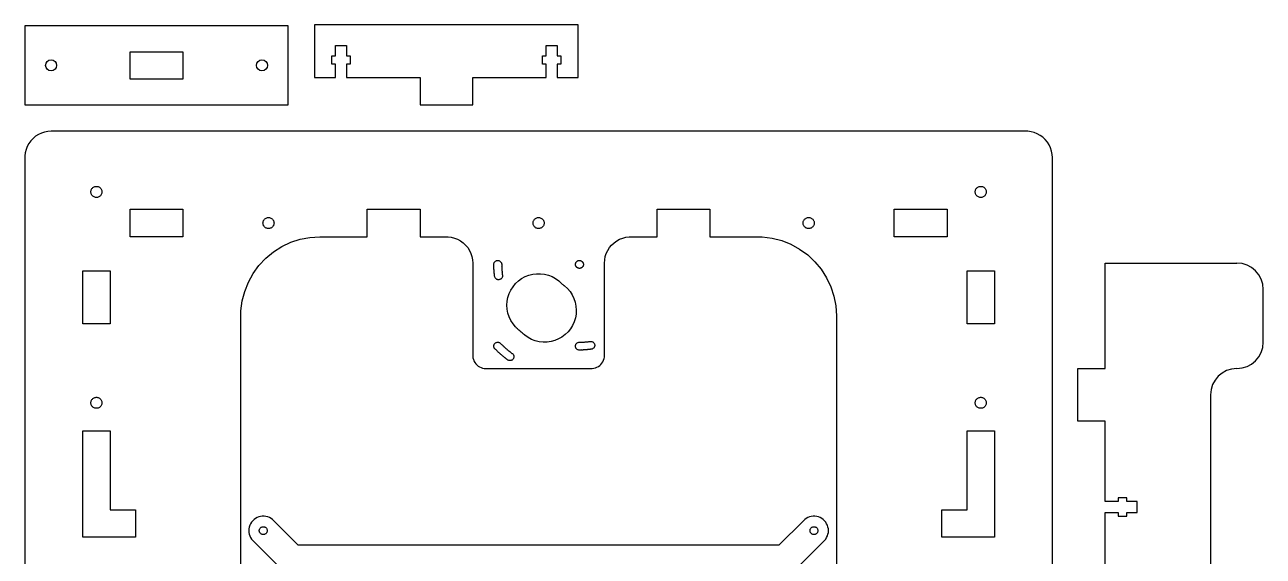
# Model space of a CAD drawing. Header units: millimetres. Extents: x -480 to 480, y 5 to 490.
# Drawn here: x 10 to 480, y 288.8 to 490.4 of the extents above; entities that cross this region are included whole.
import ezdxf

# ---------------------------------------------------------------- set-up
doc = ezdxf.new("R2010")
doc.units = ezdxf.units.MM
doc.layers.add('foot2', color=7, linetype='Continuous')
doc.layers.add('LANDS_plates_layer_1', color=1, linetype='Continuous')
doc.layers.add('testBits', color=7, linetype='Continuous', plot=False)

msp = doc.modelspace()

# ---------------------------------------------------------------- linework, layer by layer
at = {"layer": 'foot2'}
for p, q in [((420, 360), (420, 400)), ((420, 400), (420, 400)), ((420, 400), (470, 400)), ((480, 370), (480, 390)), ((409.6, 340), (409.6, 360)), ((409.6, 360), (409.6, 360)), ((409.6, 360), (420, 360)), ((420, 360), (420, 360)), ((460, 350), (460, 60)), ((420, 340), (409.6, 340)), ((409.6, 340), (409.6, 340)), ((420, 309.6), (420, 340)), ((420, 340), (420, 340)), ((428.2, 311), (425, 311)), ((425, 311), (425, 311)), ((425, 311), (425, 309.6)), ((428.2, 309.6), (428.2, 311)), ((428.2, 311), (428.2, 311)), ((425, 309.6), (420, 309.6)), ((420, 309.6), (420, 309.6)), ((425, 309.6), (425, 309.6)), ((432.2, 309.6), (428.2, 309.6)), ((428.2, 309.6), (428.2, 309.6)), ((432.2, 305.4), (432.2, 309.6)), ((432.2, 309.6), (432.2, 309.6)), ((420, 270), (420, 305.4)), ((420, 305.4), (420, 305.4)), ((420, 305.4), (425, 305.4)), ((425, 305.4), (425, 305.4)), ((425, 305.4), (425, 304)), ((425, 304), (425, 304)), ((425, 304), (428.2, 304)), ((428.2, 304), (428.2, 305.4)), ((428.2, 305.4), (428.2, 305.4)), ((428.2, 305.4), (432.2, 305.4)), ((428.2, 304), (428.2, 304)), ((432.2, 305.4), (432.2, 305.4))]:
    msp.add_line(p, q, dxfattribs=at)
for centre, start, end in [((470, 390), 0, 90), ((470, 370), 270, 0), ((470, 350), 90, 180)]:
    msp.add_arc(centre, 10, start, end, dxfattribs=at)
at = {"layer": 'LANDS_plates_layer_1'}
for points in [[(400, 20), (400, 440), (400, 440), (399.921, 441.253), (399.921, 441.253), (399.686, 442.487), (399.686, 442.487), (399.298, 443.681), (399.298, 443.681), (398.763, 444.818), (398.763, 444.818), (398.09, 445.878), (398.09, 445.878), (397.29, 446.845), (397.29, 446.845), (396.374, 447.705), (396.374, 447.705), (395.358, 448.443), (395.358, 448.443), (394.258, 449.048), (394.258, 449.048), (393.09, 449.511), (393.09, 449.511), (391.874, 449.823), (391.874, 449.823), (390.628, 449.98), (390.628, 449.98), (390, 449.98), (390, 449.98), (390, 450), (390, 450), (20, 450), (20, 450), (18.7467, 449.921), (18.7467, 449.921), (17.5131, 449.686), (17.5131, 449.686), (16.3187, 449.298), (16.3187, 449.298), (15.1824, 448.763), (15.1824, 448.763), (14.1221, 448.09), (14.1221, 448.09), (13.1545, 447.29), (13.1545, 447.29), (12.2949, 446.374), (12.2949, 446.374), (11.5567, 445.358), (11.5567, 445.358), (10.9517, 444.258), (10.9517, 444.258), (10.4894, 443.09), (10.4894, 443.09), (10.1771, 441.874), (10.1771, 441.874), (10.0197, 440.628), (10.0197, 440.628), (10.0197, 440), (10.0197, 440), (10, 440), (10, 440), (10, 20)], [(37.0681, 424.904), (36.8065, 424.937), (36.8065, 424.937), (36.5511, 425.003), (36.5511, 425.003), (36.3059, 425.1), (36.3059, 425.1), (36.0748, 425.227), (36.0748, 425.227), (35.8614, 425.382), (35.8614, 425.382), (35.6692, 425.562), (35.6692, 425.562), (35.5011, 425.766), (35.5011, 425.766), (35.3598, 425.988), (35.3598, 425.988), (35.2475, 426.227), (35.2475, 426.227), (35.166, 426.478), (35.166, 426.478), (35.1166, 426.737), (35.1166, 426.737), (35.1, 427), (35.1, 427), (35.1166, 427.263), (35.1166, 427.263), (35.166, 427.522), (35.166, 427.522), (35.2475, 427.773), (35.2475, 427.773), (35.3598, 428.012), (35.3598, 428.012), (35.5011, 428.234), (35.5011, 428.234), (35.6692, 428.438), (35.6692, 428.438), (35.8614, 428.618), (35.8614, 428.618), (36.0748, 428.773), (36.0748, 428.773), (36.3059, 428.9), (36.3059, 428.9), (36.5511, 428.997), (36.5511, 428.997), (36.8065, 429.063), (36.8065, 429.063), (37.0681, 429.096), (37.0681, 429.096), (37.3318, 429.096), (37.3318, 429.096), (37.5935, 429.063), (37.5935, 429.063), (37.8489, 428.997), (37.8489, 428.997), (38.0941, 428.9), (38.0941, 428.9), (38.3252, 428.773), (38.3252, 428.773), (38.5386, 428.618), (38.5386, 428.618), (38.7308, 428.438), (38.7308, 428.438), (38.8989, 428.234), (38.8989, 428.234), (39.0402, 428.012), (39.0402, 428.012), (39.1525, 427.773), (39.1525, 427.773), (39.234, 427.522), (39.234, 427.522), (39.2834, 427.263), (39.2834, 427.263), (39.3, 427), (39.3, 427), (39.2834, 426.737), (39.2834, 426.737), (39.234, 426.478), (39.234, 426.478), (39.1525, 426.227), (39.1525, 426.227), (39.0402, 425.988), (39.0402, 425.988), (38.8989, 425.766), (38.8989, 425.766), (38.7308, 425.562), (38.7308, 425.562), (38.5386, 425.382), (38.5386, 425.382), (38.3252, 425.227), (38.3252, 425.227), (38.0941, 425.1), (38.0941, 425.1), (37.8489, 425.003), (37.8489, 425.003), (37.5935, 424.937), (37.5935, 424.937), (37.3318, 424.904), (37.3318, 424.904), (37.0681, 424.904)], [(372.668, 424.904), (372.406, 424.937), (372.406, 424.937), (372.151, 425.003), (372.151, 425.003), (371.906, 425.1), (371.906, 425.1), (371.675, 425.227), (371.675, 425.227), (371.461, 425.382), (371.461, 425.382), (371.269, 425.562), (371.269, 425.562), (371.101, 425.766), (371.101, 425.766), (370.96, 425.988), (370.96, 425.988), (370.847, 426.227), (370.847, 426.227), (370.766, 426.478), (370.766, 426.478), (370.717, 426.737), (370.717, 426.737), (370.7, 427), (370.7, 427), (370.717, 427.263), (370.717, 427.263), (370.766, 427.522), (370.766, 427.522), (370.847, 427.773), (370.847, 427.773), (370.96, 428.012), (370.96, 428.012), (371.101, 428.234), (371.101, 428.234), (371.269, 428.438), (371.269, 428.438), (371.461, 428.618), (371.461, 428.618), (371.675, 428.773), (371.675, 428.773), (371.906, 428.9), (371.906, 428.9), (372.151, 428.997), (372.151, 428.997), (372.406, 429.063), (372.406, 429.063), (372.668, 429.096), (372.668, 429.096), (372.932, 429.096), (372.932, 429.096), (373.193, 429.063), (373.193, 429.063), (373.449, 428.997), (373.449, 428.997), (373.694, 428.9), (373.694, 428.9), (373.925, 428.773), (373.925, 428.773), (374.139, 428.618), (374.139, 428.618), (374.331, 428.438), (374.331, 428.438), (374.499, 428.234), (374.499, 428.234), (374.64, 428.012), (374.64, 428.012), (374.753, 427.773), (374.753, 427.773), (374.834, 427.522), (374.834, 427.522), (374.883, 427.263), (374.883, 427.263), (374.9, 427), (374.9, 427), (374.883, 426.737), (374.883, 426.737), (374.834, 426.478), (374.834, 426.478), (374.753, 426.227), (374.753, 426.227), (374.64, 425.988), (374.64, 425.988), (374.499, 425.766), (374.499, 425.766), (374.331, 425.562), (374.331, 425.562), (374.139, 425.382), (374.139, 425.382), (373.925, 425.227), (373.925, 425.227), (373.694, 425.1), (373.694, 425.1), (373.449, 425.003), (373.449, 425.003), (373.193, 424.937), (373.193, 424.937), (372.932, 424.904), (372.932, 424.904), (372.668, 424.904)], [(50, 410), (50, 420.4), (50, 420.4), (70, 420.4), (70, 420.4), (70, 410), (70, 410), (50, 410)], [(92, 80), (92, 380), (92, 380), (92.0592, 380), (92.0592, 380), (92.0592, 381.884), (92.0592, 381.884), (92.5314, 385.621), (92.5314, 385.621), (93.4683, 389.271), (93.4683, 389.271), (94.8552, 392.773), (94.8552, 392.773), (96.6702, 396.075), (96.6702, 396.075), (98.8846, 399.123), (98.8846, 399.123), (101.464, 401.869), (101.464, 401.869), (104.366, 404.271), (104.366, 404.271), (107.547, 406.289), (107.547, 406.289), (110.956, 407.893), (110.956, 407.893), (114.539, 409.057), (114.539, 409.057), (118.24, 409.763), (118.24, 409.763), (122, 410), (122, 410), (140, 410), (140, 410), (140, 420.4), (140, 420.4), (160, 420.4), (160, 420.4), (160, 410), (160, 410), (170, 410), (170, 410), (170, 409.98), (170, 409.98), (170.628, 409.98), (170.628, 409.98), (171.874, 409.823), (171.874, 409.823), (173.09, 409.511), (173.09, 409.511), (174.258, 409.048), (174.258, 409.048), (175.358, 408.443), (175.358, 408.443), (176.374, 407.705), (176.374, 407.705), (177.29, 406.845), (177.29, 406.845), (178.09, 405.878), (178.09, 405.878), (178.763, 404.818), (178.763, 404.818), (179.298, 403.681), (179.298, 403.681), (179.686, 402.487), (179.686, 402.487), (179.921, 401.253), (179.921, 401.253), (180, 400), (180, 400), (180, 365), (180, 365), (180.01, 365), (180.01, 365), (180.01, 364.686), (180.01, 364.686), (180.089, 364.063), (180.089, 364.063), (180.245, 363.455), (180.245, 363.455), (180.476, 362.871), (180.476, 362.871), (180.778, 362.321), (180.778, 362.321), (181.147, 361.813), (181.147, 361.813), (181.577, 361.355), (181.577, 361.355), (182.061, 360.955), (182.061, 360.955), (182.591, 360.618), (182.591, 360.618), (183.159, 360.351), (183.159, 360.351), (183.757, 360.157), (183.757, 360.157), (184.373, 360.039), (184.373, 360.039), (185, 360), (185, 360), (225, 360), (225, 360), (225, 360.01), (225, 360.01), (225.314, 360.01), (225.314, 360.01), (225.937, 360.089), (225.937, 360.089), (226.545, 360.245), (226.545, 360.245), (227.129, 360.476), (227.129, 360.476), (227.679, 360.778), (227.679, 360.778), (228.187, 361.147), (228.187, 361.147), (228.645, 361.577), (228.645, 361.577), (229.045, 362.061), (229.045, 362.061), (229.382, 362.591), (229.382, 362.591), (229.649, 363.159), (229.649, 363.159), (229.843, 363.757), (229.843, 363.757), (229.961, 364.373), (229.961, 364.373), (230, 365), (230, 365), (230, 400), (230, 400), (230.079, 401.253), (230.079, 401.253), (230.314, 402.487), (230.314, 402.487), (230.702, 403.681), (230.702, 403.681), (231.237, 404.818), (231.237, 404.818), (231.91, 405.878), (231.91, 405.878), (232.71, 406.845), (232.71, 406.845), (233.626, 407.705), (233.626, 407.705), (234.642, 408.443), (234.642, 408.443), (235.742, 409.048), (235.742, 409.048), (236.91, 409.511), (236.91, 409.511), (238.126, 409.823), (238.126, 409.823), (239.372, 409.98), (239.372, 409.98), (240, 409.98), (240, 409.98), (240, 410), (240, 410), (250, 410), (250, 410), (250, 420.4), (250, 420.4), (270, 420.4), (270, 420.4), (270, 410), (270, 410), (288, 410), (288, 410), (288, 409.941), (288, 409.941), (289.884, 409.941), (289.884, 409.941), (293.621, 409.469), (293.621, 409.469), (297.271, 408.532), (297.271, 408.532), (300.773, 407.145), (300.773, 407.145), (304.075, 405.33), (304.075, 405.33), (307.123, 403.115), (307.123, 403.115), (309.869, 400.536), (309.869, 400.536), (312.271, 397.634), (312.271, 397.634), (314.289, 394.453), (314.289, 394.453), (315.893, 391.044), (315.893, 391.044), (317.057, 387.461), (317.057, 387.461), (317.763, 383.76), (317.763, 383.76), (318, 380), (318, 380), (318, 80)], [(340, 410), (340, 420.4), (340, 420.4), (360, 420.4), (360, 420.4), (360, 410), (360, 410), (340, 410)], [(102.368, 413.104), (102.106, 413.137), (102.106, 413.137), (101.851, 413.203), (101.851, 413.203), (101.606, 413.3), (101.606, 413.3), (101.375, 413.427), (101.375, 413.427), (101.161, 413.582), (101.161, 413.582), (100.969, 413.762), (100.969, 413.762), (100.801, 413.966), (100.801, 413.966), (100.66, 414.188), (100.66, 414.188), (100.547, 414.427), (100.547, 414.427), (100.466, 414.678), (100.466, 414.678), (100.417, 414.937), (100.417, 414.937), (100.4, 415.2), (100.4, 415.2), (100.417, 415.463), (100.417, 415.463), (100.466, 415.722), (100.466, 415.722), (100.547, 415.973), (100.547, 415.973), (100.66, 416.212), (100.66, 416.212), (100.801, 416.434), (100.801, 416.434), (100.969, 416.638), (100.969, 416.638), (101.161, 416.818), (101.161, 416.818), (101.375, 416.973), (101.375, 416.973), (101.606, 417.1), (101.606, 417.1), (101.851, 417.197), (101.851, 417.197), (102.106, 417.263), (102.106, 417.263), (102.368, 417.296), (102.368, 417.296), (102.632, 417.296), (102.632, 417.296), (102.893, 417.263), (102.893, 417.263), (103.149, 417.197), (103.149, 417.197), (103.394, 417.1), (103.394, 417.1), (103.625, 416.973), (103.625, 416.973), (103.839, 416.818), (103.839, 416.818), (104.031, 416.638), (104.031, 416.638), (104.199, 416.434), (104.199, 416.434), (104.34, 416.212), (104.34, 416.212), (104.453, 415.973), (104.453, 415.973), (104.534, 415.722), (104.534, 415.722), (104.583, 415.463), (104.583, 415.463), (104.6, 415.2), (104.6, 415.2), (104.583, 414.937), (104.583, 414.937), (104.534, 414.678), (104.534, 414.678), (104.453, 414.427), (104.453, 414.427), (104.34, 414.188), (104.34, 414.188), (104.199, 413.966), (104.199, 413.966), (104.031, 413.762), (104.031, 413.762), (103.839, 413.582), (103.839, 413.582), (103.625, 413.427), (103.625, 413.427), (103.394, 413.3), (103.394, 413.3), (103.149, 413.203), (103.149, 413.203), (102.893, 413.137), (102.893, 413.137), (102.632, 413.104), (102.632, 413.104), (102.368, 413.104)], [(204.868, 413.104), (204.606, 413.137), (204.606, 413.137), (204.351, 413.203), (204.351, 413.203), (204.106, 413.3), (204.106, 413.3), (203.875, 413.427), (203.875, 413.427), (203.661, 413.582), (203.661, 413.582), (203.469, 413.762), (203.469, 413.762), (203.301, 413.966), (203.301, 413.966), (203.16, 414.188), (203.16, 414.188), (203.047, 414.427), (203.047, 414.427), (202.966, 414.678), (202.966, 414.678), (202.917, 414.937), (202.917, 414.937), (202.9, 415.2), (202.9, 415.2), (202.917, 415.463), (202.917, 415.463), (202.966, 415.722), (202.966, 415.722), (203.047, 415.973), (203.047, 415.973), (203.16, 416.212), (203.16, 416.212), (203.301, 416.434), (203.301, 416.434), (203.469, 416.638), (203.469, 416.638), (203.661, 416.818), (203.661, 416.818), (203.875, 416.973), (203.875, 416.973), (204.106, 417.1), (204.106, 417.1), (204.351, 417.197), (204.351, 417.197), (204.606, 417.263), (204.606, 417.263), (204.868, 417.296), (204.868, 417.296), (205.132, 417.296), (205.132, 417.296), (205.393, 417.263), (205.393, 417.263), (205.649, 417.197), (205.649, 417.197), (205.894, 417.1), (205.894, 417.1), (206.125, 416.973), (206.125, 416.973), (206.339, 416.818), (206.339, 416.818), (206.531, 416.638), (206.531, 416.638), (206.699, 416.434), (206.699, 416.434), (206.84, 416.212), (206.84, 416.212), (206.953, 415.973), (206.953, 415.973), (207.034, 415.722), (207.034, 415.722), (207.083, 415.463), (207.083, 415.463), (207.1, 415.2), (207.1, 415.2), (207.083, 414.937), (207.083, 414.937), (207.034, 414.678), (207.034, 414.678), (206.953, 414.427), (206.953, 414.427), (206.84, 414.188), (206.84, 414.188), (206.699, 413.966), (206.699, 413.966), (206.531, 413.762), (206.531, 413.762), (206.339, 413.582), (206.339, 413.582), (206.125, 413.427), (206.125, 413.427), (205.894, 413.3), (205.894, 413.3), (205.649, 413.203), (205.649, 413.203), (205.393, 413.137), (205.393, 413.137), (205.132, 413.104), (205.132, 413.104), (204.868, 413.104)], [(307.368, 413.104), (307.106, 413.137), (307.106, 413.137), (306.851, 413.203), (306.851, 413.203), (306.606, 413.3), (306.606, 413.3), (306.375, 413.427), (306.375, 413.427), (306.161, 413.582), (306.161, 413.582), (305.969, 413.762), (305.969, 413.762), (305.801, 413.966), (305.801, 413.966), (305.66, 414.188), (305.66, 414.188), (305.547, 414.427), (305.547, 414.427), (305.466, 414.678), (305.466, 414.678), (305.417, 414.937), (305.417, 414.937), (305.4, 415.2), (305.4, 415.2), (305.417, 415.463), (305.417, 415.463), (305.466, 415.722), (305.466, 415.722), (305.547, 415.973), (305.547, 415.973), (305.66, 416.212), (305.66, 416.212), (305.801, 416.434), (305.801, 416.434), (305.969, 416.638), (305.969, 416.638), (306.161, 416.818), (306.161, 416.818), (306.375, 416.973), (306.375, 416.973), (306.606, 417.1), (306.606, 417.1), (306.851, 417.197), (306.851, 417.197), (307.106, 417.263), (307.106, 417.263), (307.368, 417.296), (307.368, 417.296), (307.632, 417.296), (307.632, 417.296), (307.893, 417.263), (307.893, 417.263), (308.149, 417.197), (308.149, 417.197), (308.394, 417.1), (308.394, 417.1), (308.625, 416.973), (308.625, 416.973), (308.839, 416.818), (308.839, 416.818), (309.031, 416.638), (309.031, 416.638), (309.199, 416.434), (309.199, 416.434), (309.34, 416.212), (309.34, 416.212), (309.453, 415.973), (309.453, 415.973), (309.534, 415.722), (309.534, 415.722), (309.583, 415.463), (309.583, 415.463), (309.6, 415.2), (309.6, 415.2), (309.583, 414.937), (309.583, 414.937), (309.534, 414.678), (309.534, 414.678), (309.453, 414.427), (309.453, 414.427), (309.34, 414.188), (309.34, 414.188), (309.199, 413.966), (309.199, 413.966), (309.031, 413.762), (309.031, 413.762), (308.839, 413.582), (308.839, 413.582), (308.625, 413.427), (308.625, 413.427), (308.394, 413.3), (308.394, 413.3), (308.149, 413.203), (308.149, 413.203), (307.893, 413.137), (307.893, 413.137), (307.632, 413.104), (307.632, 413.104), (307.368, 413.104)], [(189.541, 393.708), (189.358, 393.753), (189.358, 393.753), (189.182, 393.82), (189.182, 393.82), (189.016, 393.908), (189.016, 393.908), (188.862, 394.017), (188.862, 394.017), (188.723, 394.144), (188.723, 394.144), (188.601, 394.287), (188.601, 394.287), (188.497, 394.445), (188.497, 394.445), (188.415, 394.614), (188.415, 394.614), (188.354, 394.792), (188.354, 394.792), (188.316, 394.977), (188.316, 394.977), (188.302, 395.165), (188.302, 395.165), (188.307, 395.262), (188.307, 395.262), (188.277, 395.354), (188.277, 395.354), (188.242, 395.539), (188.242, 395.539), (188.231, 395.727), (188.231, 395.727), (188.238, 395.824), (188.238, 395.824), (188.209, 395.917), (188.209, 395.917), (188.178, 396.103), (188.178, 396.103), (188.17, 396.291), (188.17, 396.291), (188.178, 396.388), (188.178, 396.388), (188.152, 396.481), (188.152, 396.481), (188.124, 396.667), (188.124, 396.667), (188.119, 396.856), (188.119, 396.856), (188.129, 396.952), (188.129, 396.952), (188.104, 397.046), (188.104, 397.046), (188.079, 397.233), (188.079, 397.233), (188.078, 397.421), (188.078, 397.421), (188.089, 397.518), (188.089, 397.518), (188.066, 397.612), (188.066, 397.612), (188.045, 397.799), (188.045, 397.799), (188.047, 397.987), (188.047, 397.987), (188.06, 398.084), (188.06, 398.084), (188.038, 398.178), (188.038, 398.178), (188.02, 398.366), (188.02, 398.366), (188.025, 398.554), (188.025, 398.554), (188.04, 398.65), (188.04, 398.65), (188.02, 398.745), (188.02, 398.745), (188.005, 398.933), (188.005, 398.933), (188.014, 399.121), (188.014, 399.121), (188.03, 399.217), (188.03, 399.217), (188.012, 399.312), (188.012, 399.312), (188, 399.5), (188, 399.5), (188.012, 399.688), (188.012, 399.688), (188.047, 399.873), (188.047, 399.873), (188.105, 400.052), (188.105, 400.052), (188.186, 400.223), (188.186, 400.223), (188.286, 400.382), (188.286, 400.382), (188.407, 400.527), (188.407, 400.527), (188.544, 400.656), (188.544, 400.656), (188.696, 400.766), (188.696, 400.766), (188.861, 400.857), (188.861, 400.857), (189.036, 400.927), (189.036, 400.927), (189.219, 400.973), (189.219, 400.973), (189.406, 400.997), (189.406, 400.997), (189.594, 400.997), (189.594, 400.997), (189.781, 400.973), (189.781, 400.973), (189.964, 400.927), (189.964, 400.927), (190.139, 400.857), (190.139, 400.857), (190.304, 400.766), (190.304, 400.766), (190.456, 400.656), (190.456, 400.656), (190.593, 400.527), (190.593, 400.527), (190.714, 400.382), (190.714, 400.382), (190.814, 400.223), (190.814, 400.223), (190.895, 400.052), (190.895, 400.052), (190.953, 399.873), (190.953, 399.873), (190.988, 399.688), (190.988, 399.688), (191, 399.5), (191, 399.5), (190.988, 399.312), (190.988, 399.312), (190.975, 399.242), (190.975, 399.242), (190.989, 399.173), (190.989, 399.173), (191.005, 398.985), (191.005, 398.985), (190.996, 398.797), (190.996, 398.797), (190.984, 398.727), (190.984, 398.727), (191, 398.658), (191, 398.658), (191.018, 398.47), (191.018, 398.47), (191.013, 398.282), (191.013, 398.282), (191.002, 398.212), (191.002, 398.212), (191.019, 398.143), (191.019, 398.143), (191.04, 397.956), (191.04, 397.956), (191.038, 397.768), (191.038, 397.768), (191.029, 397.697), (191.029, 397.697), (191.047, 397.629), (191.047, 397.629), (191.072, 397.442), (191.072, 397.442), (191.073, 397.254), (191.073, 397.254), (191.065, 397.183), (191.065, 397.183), (191.084, 397.115), (191.084, 397.115), (191.112, 396.929), (191.112, 396.929), (191.117, 396.741), (191.117, 396.741), (191.11, 396.67), (191.11, 396.67), (191.13, 396.602), (191.13, 396.602), (191.162, 396.416), (191.162, 396.416), (191.169, 396.228), (191.169, 396.228), (191.164, 396.158), (191.164, 396.158), (191.185, 396.09), (191.185, 396.09), (191.22, 395.905), (191.22, 395.905), (191.231, 395.717), (191.231, 395.717), (191.226, 395.646), (191.226, 395.646), (191.249, 395.579), (191.249, 395.579), (191.287, 395.394), (191.287, 395.394), (191.302, 395.207), (191.302, 395.207), (191.292, 395.018), (191.292, 395.018), (191.26, 394.833), (191.26, 394.833), (191.204, 394.653), (191.204, 394.653), (191.126, 394.481), (191.126, 394.481), (191.027, 394.321), (191.027, 394.321), (190.909, 394.174), (190.909, 394.174), (190.774, 394.043), (190.774, 394.043), (190.623, 393.93), (190.623, 393.93), (190.459, 393.837), (190.459, 393.837), (190.285, 393.766), (190.285, 393.766), (190.103, 393.716), (190.103, 393.716), (189.917, 393.69), (189.917, 393.69), (189.728, 393.687), (189.728, 393.687), (189.541, 393.708)], [(220.406, 398.003), (220.322, 398.011), (220.322, 398.011), (220.219, 398.027), (220.219, 398.027), (220.188, 398.033), (220.188, 398.033), (220.061, 398.066), (220.061, 398.066), (219.933, 398.111), (219.933, 398.111), (219.861, 398.143), (219.861, 398.143), (219.81, 398.168), (219.81, 398.168), (219.696, 398.234), (219.696, 398.234), (219.585, 398.312), (219.585, 398.312), (219.544, 398.344), (219.544, 398.344), (219.481, 398.399), (219.481, 398.399), (219.407, 398.473), (219.407, 398.473), (219.385, 398.496), (219.385, 398.496), (219.302, 398.597), (219.302, 398.597), (219.225, 398.71), (219.225, 398.71), (219.2, 398.754), (219.2, 398.754), (219.186, 398.777), (219.186, 398.777), (219.159, 398.828), (219.159, 398.828), (219.105, 398.948), (219.105, 398.948), (219.061, 399.076), (219.061, 399.076), (219.047, 399.127), (219.047, 399.127), (219.029, 399.209), (219.029, 399.209), (219.012, 399.312), (219.012, 399.312), (219.008, 399.343), (219.008, 399.343), (219, 399.474), (219, 399.474), (219.004, 399.61), (219.004, 399.61), (219.01, 399.661), (219.01, 399.661), (219.012, 399.688), (219.012, 399.688), (219.02, 399.745), (219.02, 399.745), (219.047, 399.873), (219.047, 399.873), (219.087, 400.003), (219.087, 400.003), (219.105, 400.052), (219.105, 400.052), (219.138, 400.129), (219.138, 400.129), (219.186, 400.223), (219.186, 400.223), (219.201, 400.25), (219.201, 400.25), (219.271, 400.36), (219.271, 400.36), (219.354, 400.468), (219.354, 400.468), (219.407, 400.527), (219.407, 400.527), (219.447, 400.568), (219.447, 400.568), (219.544, 400.656), (219.544, 400.656), (219.653, 400.738), (219.653, 400.738), (219.696, 400.766), (219.696, 400.766), (219.768, 400.809), (219.768, 400.809), (219.861, 400.857), (219.861, 400.857), (219.89, 400.87), (219.89, 400.87), (220.012, 400.918), (220.012, 400.918), (220.142, 400.957), (220.142, 400.957), (220.219, 400.973), (220.219, 400.973), (220.276, 400.983), (220.276, 400.983), (220.406, 400.997), (220.406, 400.997), (220.542, 400.999), (220.542, 400.999), (220.594, 400.997), (220.594, 400.997), (220.678, 400.989), (220.678, 400.989), (220.781, 400.973), (220.781, 400.973), (220.812, 400.967), (220.812, 400.967), (220.939, 400.934), (220.939, 400.934), (221.067, 400.889), (221.067, 400.889), (221.139, 400.857), (221.139, 400.857), (221.19, 400.832), (221.19, 400.832), (221.304, 400.766), (221.304, 400.766), (221.415, 400.688), (221.415, 400.688), (221.456, 400.656), (221.456, 400.656), (221.519, 400.601), (221.519, 400.601), (221.593, 400.527), (221.593, 400.527), (221.615, 400.504), (221.615, 400.504), (221.698, 400.403), (221.698, 400.403), (221.775, 400.29), (221.775, 400.29), (221.814, 400.223), (221.814, 400.223), (221.841, 400.172), (221.841, 400.172), (221.895, 400.052), (221.895, 400.052), (221.939, 399.924), (221.939, 399.924), (221.953, 399.873), (221.953, 399.873), (221.971, 399.791), (221.971, 399.791), (221.988, 399.688), (221.988, 399.688), (221.992, 399.657), (221.992, 399.657), (222, 399.526), (222, 399.526), (221.996, 399.39), (221.996, 399.39), (221.988, 399.312), (221.988, 399.312), (221.98, 399.255), (221.98, 399.255), (221.953, 399.127), (221.953, 399.127), (221.913, 398.997), (221.913, 398.997), (221.895, 398.948), (221.895, 398.948), (221.862, 398.871), (221.862, 398.871), (221.814, 398.777), (221.814, 398.777), (221.799, 398.75), (221.799, 398.75), (221.729, 398.64), (221.729, 398.64), (221.646, 398.532), (221.646, 398.532), (221.593, 398.473), (221.593, 398.473), (221.553, 398.432), (221.553, 398.432), (221.456, 398.344), (221.456, 398.344), (221.347, 398.262), (221.347, 398.262), (221.304, 398.234), (221.304, 398.234), (221.232, 398.191), (221.232, 398.191), (221.139, 398.143), (221.139, 398.143), (221.11, 398.13), (221.11, 398.13), (220.988, 398.082), (220.988, 398.082), (220.858, 398.043), (220.858, 398.043), (220.808, 398.033), (220.808, 398.033), (220.781, 398.027), (220.781, 398.027), (220.724, 398.017), (220.724, 398.017), (220.594, 398.003), (220.594, 398.003), (220.458, 398.001), (220.458, 398.001), (220.406, 398.003)], [(32, 377), (32, 397), (32, 397), (42.4, 397), (42.4, 397), (42.4, 377), (42.4, 377), (32, 377)], [(205.224, 370.176), (203.76, 370.53), (203.76, 370.53), (202.351, 371.065), (202.351, 371.065), (201.02, 371.773), (201.02, 371.773), (199.789, 372.642), (199.789, 372.642), (199.652, 372.766), (199.652, 372.766), (199.323, 373.007), (199.323, 373.007), (199.189, 373.134), (199.189, 373.134), (198.864, 373.381), (198.864, 373.381), (198.732, 373.51), (198.732, 373.51), (198.412, 373.762), (198.412, 373.762), (198.281, 373.894), (198.281, 373.894), (197.966, 374.152), (197.966, 374.152), (197.838, 374.286), (197.838, 374.286), (197.527, 374.549), (197.527, 374.549), (197.401, 374.685), (197.401, 374.685), (197.095, 374.954), (197.095, 374.954), (196.972, 375.092), (196.972, 375.092), (196.67, 375.366), (196.67, 375.366), (196.55, 375.506), (196.55, 375.506), (196.252, 375.785), (196.252, 375.785), (195.292, 376.947), (195.292, 376.947), (194.484, 378.219), (194.484, 378.219), (193.843, 379.583), (193.843, 379.583), (193.377, 381.016), (193.377, 381.016), (193.095, 382.496), (193.095, 382.496), (193, 384), (193, 384), (193.095, 385.504), (193.095, 385.504), (193.377, 386.984), (193.377, 386.984), (193.843, 388.417), (193.843, 388.417), (194.484, 389.781), (194.484, 389.781), (195.292, 391.053), (195.292, 391.053), (196.252, 392.215), (196.252, 392.215), (197.351, 393.246), (197.351, 393.246), (198.57, 394.132), (198.57, 394.132), (199.891, 394.858), (199.891, 394.858), (201.292, 395.413), (201.292, 395.413), (202.751, 395.787), (202.751, 395.787), (204.247, 395.976), (204.247, 395.976), (205.753, 395.976), (205.753, 395.976), (207.249, 395.787), (207.249, 395.787), (208.708, 395.413), (208.708, 395.413), (210.109, 394.858), (210.109, 394.858), (211.43, 394.132), (211.43, 394.132), (212.649, 393.246), (212.649, 393.246), (213.748, 392.215), (213.748, 392.215), (213.876, 392.098), (213.876, 392.098), (214.006, 391.983), (214.006, 391.983), (214.138, 391.871), (214.138, 391.871), (214.272, 391.761), (214.272, 391.761), (214.408, 391.654), (214.408, 391.654), (214.546, 391.549), (214.546, 391.549), (214.686, 391.446), (214.686, 391.446), (214.827, 391.346), (214.827, 391.346), (215.94, 390.33), (215.94, 390.33), (216.917, 389.182), (216.917, 389.182), (217.742, 387.921), (217.742, 387.921), (218.403, 386.567), (218.403, 386.567), (218.888, 385.14), (218.888, 385.14), (219.191, 383.664), (219.191, 383.664), (219.307, 382.161), (219.307, 382.161), (219.233, 380.656), (219.233, 380.656), (218.972, 379.172), (218.972, 379.172), (218.526, 377.732), (218.526, 377.732), (217.903, 376.36), (217.903, 376.36), (217.114, 375.076), (217.114, 375.076), (216.17, 373.902), (216.17, 373.902), (215.085, 372.855), (215.085, 372.855), (213.879, 371.953), (213.879, 371.953), (212.568, 371.208), (212.568, 371.208), (211.175, 370.634), (211.175, 370.634), (209.721, 370.239), (209.721, 370.239), (208.229, 370.029), (208.229, 370.029), (206.722, 370.008), (206.722, 370.008), (205.224, 370.176)], [(367.6, 377), (367.6, 397), (367.6, 397), (378, 397), (378, 397), (378, 377), (378, 377), (367.6, 377)], [(193.856, 363.01), (193.673, 363.054), (193.673, 363.054), (193.496, 363.121), (193.496, 363.121), (193.33, 363.21), (193.33, 363.21), (193.176, 363.318), (193.176, 363.318), (193.037, 363.445), (193.037, 363.445), (192.928, 363.573), (192.928, 363.573), (192.866, 363.598), (192.866, 363.598), (192.701, 363.689), (192.701, 363.689), (192.549, 363.801), (192.549, 363.801), (192.412, 363.93), (192.412, 363.93), (192.306, 364.06), (192.306, 364.06), (192.243, 364.086), (192.243, 364.086), (192.08, 364.18), (192.08, 364.18), (191.93, 364.294), (191.93, 364.294), (191.796, 364.426), (191.796, 364.426), (191.691, 364.557), (191.691, 364.557), (191.63, 364.584), (191.63, 364.584), (191.468, 364.681), (191.468, 364.681), (191.32, 364.798), (191.32, 364.798), (191.188, 364.932), (191.188, 364.932), (191.086, 365.065), (191.086, 365.065), (191.025, 365.094), (191.025, 365.094), (190.865, 365.193), (190.865, 365.193), (190.719, 365.312), (190.719, 365.312), (190.589, 365.449), (190.589, 365.449), (190.489, 365.584), (190.489, 365.584), (190.429, 365.613), (190.429, 365.613), (190.271, 365.716), (190.271, 365.716), (190.127, 365.837), (190.127, 365.837), (189.999, 365.976), (189.999, 365.976), (189.902, 366.113), (189.902, 366.113), (189.842, 366.143), (189.842, 366.143), (189.686, 366.249), (189.686, 366.249), (189.544, 366.373), (189.544, 366.373), (189.419, 366.514), (189.419, 366.514), (189.324, 366.652), (189.324, 366.652), (189.264, 366.683), (189.264, 366.683), (189.11, 366.791), (189.11, 366.791), (188.97, 366.918), (188.97, 366.918), (188.848, 367.061), (188.848, 367.061), (188.756, 367.201), (188.756, 367.201), (188.696, 367.234), (188.696, 367.234), (188.544, 367.344), (188.544, 367.344), (188.407, 367.473), (188.407, 367.473), (188.286, 367.618), (188.286, 367.618), (188.186, 367.777), (188.186, 367.777), (188.105, 367.948), (188.105, 367.948), (188.047, 368.127), (188.047, 368.127), (188.012, 368.312), (188.012, 368.312), (188, 368.5), (188, 368.5), (188.012, 368.688), (188.012, 368.688), (188.047, 368.873), (188.047, 368.873), (188.105, 369.052), (188.105, 369.052), (188.186, 369.223), (188.186, 369.223), (188.286, 369.382), (188.286, 369.382), (188.407, 369.527), (188.407, 369.527), (188.544, 369.656), (188.544, 369.656), (188.696, 369.766), (188.696, 369.766), (188.861, 369.857), (188.861, 369.857), (189.036, 369.927), (189.036, 369.927), (189.219, 369.973), (189.219, 369.973), (189.406, 369.997), (189.406, 369.997), (189.594, 369.997), (189.594, 369.997), (189.781, 369.973), (189.781, 369.973), (189.964, 369.927), (189.964, 369.927), (190.139, 369.857), (190.139, 369.857), (190.304, 369.766), (190.304, 369.766), (190.456, 369.656), (190.456, 369.656), (190.593, 369.527), (190.593, 369.527), (190.714, 369.382), (190.714, 369.382), (190.788, 369.265), (190.788, 369.265), (190.827, 369.244), (190.827, 369.244), (190.982, 369.136), (190.982, 369.136), (191.121, 369.009), (191.121, 369.009), (191.244, 368.866), (191.244, 368.866), (191.32, 368.751), (191.32, 368.751), (191.36, 368.731), (191.36, 368.731), (191.516, 368.625), (191.516, 368.625), (191.658, 368.501), (191.658, 368.501), (191.783, 368.361), (191.783, 368.361), (191.861, 368.246), (191.861, 368.246), (191.901, 368.227), (191.901, 368.227), (192.059, 368.124), (192.059, 368.124), (192.203, 368.003), (192.203, 368.003), (192.331, 367.864), (192.331, 367.864), (192.411, 367.751), (192.411, 367.751), (192.451, 367.733), (192.451, 367.733), (192.611, 367.633), (192.611, 367.633), (192.757, 367.514), (192.757, 367.514), (192.887, 367.377), (192.887, 367.377), (192.969, 367.266), (192.969, 367.266), (193.01, 367.248), (193.01, 367.248), (193.172, 367.151), (193.172, 367.151), (193.32, 367.034), (193.32, 367.034), (193.452, 366.9), (193.452, 366.9), (193.536, 366.79), (193.536, 366.79), (193.577, 366.773), (193.577, 366.773), (193.74, 366.679), (193.74, 366.679), (193.89, 366.565), (193.89, 366.565), (194.025, 366.433), (194.025, 366.433), (194.111, 366.325), (194.111, 366.325), (194.152, 366.308), (194.152, 366.308), (194.317, 366.217), (194.317, 366.217), (194.469, 366.106), (194.469, 366.106), (194.606, 365.976), (194.606, 365.976), (194.694, 365.869), (194.694, 365.869), (194.736, 365.853), (194.736, 365.853), (194.902, 365.765), (194.902, 365.765), (195.056, 365.656), (195.056, 365.656), (195.195, 365.529), (195.195, 365.529), (195.317, 365.386), (195.317, 365.386), (195.42, 365.228), (195.42, 365.228), (195.503, 365.059), (195.503, 365.059), (195.564, 364.881), (195.564, 364.881), (195.601, 364.696), (195.601, 364.696), (195.616, 364.508), (195.616, 364.508), (195.607, 364.32), (195.607, 364.32), (195.574, 364.135), (195.574, 364.135), (195.518, 363.955), (195.518, 363.955), (195.44, 363.783), (195.44, 363.783), (195.342, 363.623), (195.342, 363.623), (195.224, 363.476), (195.224, 363.476), (195.088, 363.345), (195.088, 363.345), (194.937, 363.232), (194.937, 363.232), (194.774, 363.139), (194.774, 363.139), (194.599, 363.067), (194.599, 363.067), (194.418, 363.018), (194.418, 363.018), (194.231, 362.992), (194.231, 362.992), (194.043, 362.989), (194.043, 362.989), (193.856, 363.01)], [(220.406, 367.003), (220.219, 367.027), (220.219, 367.027), (220.036, 367.073), (220.036, 367.073), (219.861, 367.143), (219.861, 367.143), (219.696, 367.234), (219.696, 367.234), (219.544, 367.344), (219.544, 367.344), (219.407, 367.473), (219.407, 367.473), (219.286, 367.618), (219.286, 367.618), (219.186, 367.777), (219.186, 367.777), (219.105, 367.948), (219.105, 367.948), (219.047, 368.127), (219.047, 368.127), (219.012, 368.312), (219.012, 368.312), (219, 368.5), (219, 368.5), (219.012, 368.688), (219.012, 368.688), (219.047, 368.873), (219.047, 368.873), (219.105, 369.052), (219.105, 369.052), (219.186, 369.223), (219.186, 369.223), (219.286, 369.382), (219.286, 369.382), (219.407, 369.527), (219.407, 369.527), (219.544, 369.656), (219.544, 369.656), (219.696, 369.766), (219.696, 369.766), (219.861, 369.857), (219.861, 369.857), (220.036, 369.927), (220.036, 369.927), (220.219, 369.973), (220.219, 369.973), (220.406, 369.997), (220.406, 369.997), (220.594, 369.997), (220.594, 369.997), (220.758, 369.976), (220.758, 369.976), (220.921, 370), (220.921, 370), (221.109, 370.003), (221.109, 370.003), (221.273, 369.985), (221.273, 369.985), (221.436, 370.012), (221.436, 370.012), (221.624, 370.018), (221.624, 370.018), (221.788, 370.003), (221.788, 370.003), (221.95, 370.033), (221.95, 370.033), (222.138, 370.042), (222.138, 370.042), (222.302, 370.03), (222.302, 370.03), (222.464, 370.062), (222.464, 370.062), (222.652, 370.076), (222.652, 370.076), (222.816, 370.066), (222.816, 370.066), (222.978, 370.101), (222.978, 370.101), (223.165, 370.118), (223.165, 370.118), (223.33, 370.111), (223.33, 370.111), (223.49, 370.149), (223.49, 370.149), (223.678, 370.169), (223.678, 370.169), (223.842, 370.165), (223.842, 370.165), (224.002, 370.205), (224.002, 370.205), (224.189, 370.228), (224.189, 370.228), (224.354, 370.228), (224.354, 370.228), (224.513, 370.271), (224.513, 370.271), (224.699, 370.297), (224.699, 370.297), (224.888, 370.3), (224.888, 370.3), (225.075, 370.279), (225.075, 370.279), (225.258, 370.235), (225.258, 370.235), (225.434, 370.168), (225.434, 370.168), (225.6, 370.079), (225.6, 370.079), (225.754, 369.971), (225.754, 369.971), (225.893, 369.844), (225.893, 369.844), (226.015, 369.7), (226.015, 369.7), (226.119, 369.543), (226.119, 369.543), (226.201, 369.373), (226.201, 369.373), (226.262, 369.195), (226.262, 369.195), (226.3, 369.01), (226.3, 369.01), (226.314, 368.823), (226.314, 368.823), (226.305, 368.634), (226.305, 368.634), (226.272, 368.449), (226.272, 368.449), (226.217, 368.269), (226.217, 368.269), (226.139, 368.098), (226.139, 368.098), (226.04, 367.937), (226.04, 367.937), (225.922, 367.79), (225.922, 367.79), (225.787, 367.659), (225.787, 367.659), (225.636, 367.547), (225.636, 367.547), (225.472, 367.454), (225.472, 367.454), (225.298, 367.382), (225.298, 367.382), (225.116, 367.332), (225.116, 367.332), (224.929, 367.306), (224.929, 367.306), (224.741, 367.303), (224.741, 367.303), (224.554, 367.257), (224.554, 367.257), (224.367, 367.234), (224.367, 367.234), (224.179, 367.234), (224.179, 367.234), (223.991, 367.191), (223.991, 367.191), (223.803, 367.171), (223.803, 367.171), (223.615, 367.175), (223.615, 367.175), (223.426, 367.135), (223.426, 367.135), (223.238, 367.118), (223.238, 367.118), (223.05, 367.126), (223.05, 367.126), (222.861, 367.089), (222.861, 367.089), (222.673, 367.076), (222.673, 367.076), (222.485, 367.086), (222.485, 367.086), (222.295, 367.052), (222.295, 367.052), (222.107, 367.043), (222.107, 367.043), (221.919, 367.056), (221.919, 367.056), (221.728, 367.026), (221.728, 367.026), (221.54, 367.019), (221.54, 367.019), (221.352, 367.037), (221.352, 367.037), (221.161, 367.01), (221.161, 367.01), (220.973, 367.006), (220.973, 367.006), (220.786, 367.027), (220.786, 367.027), (220.594, 367.003), (220.594, 367.003), (220.406, 367.003)], [(37.0681, 344.904), (36.8065, 344.937), (36.8065, 344.937), (36.5511, 345.003), (36.5511, 345.003), (36.3059, 345.1), (36.3059, 345.1), (36.0748, 345.227), (36.0748, 345.227), (35.8614, 345.382), (35.8614, 345.382), (35.6692, 345.562), (35.6692, 345.562), (35.5011, 345.766), (35.5011, 345.766), (35.3598, 345.988), (35.3598, 345.988), (35.2475, 346.227), (35.2475, 346.227), (35.166, 346.478), (35.166, 346.478), (35.1166, 346.737), (35.1166, 346.737), (35.1, 347), (35.1, 347), (35.1166, 347.263), (35.1166, 347.263), (35.166, 347.522), (35.166, 347.522), (35.2475, 347.773), (35.2475, 347.773), (35.3598, 348.012), (35.3598, 348.012), (35.5011, 348.234), (35.5011, 348.234), (35.6692, 348.438), (35.6692, 348.438), (35.8614, 348.618), (35.8614, 348.618), (36.0748, 348.773), (36.0748, 348.773), (36.3059, 348.9), (36.3059, 348.9), (36.5511, 348.997), (36.5511, 348.997), (36.8065, 349.063), (36.8065, 349.063), (37.0681, 349.096), (37.0681, 349.096), (37.3318, 349.096), (37.3318, 349.096), (37.5935, 349.063), (37.5935, 349.063), (37.8489, 348.997), (37.8489, 348.997), (38.0941, 348.9), (38.0941, 348.9), (38.3252, 348.773), (38.3252, 348.773), (38.5386, 348.618), (38.5386, 348.618), (38.7308, 348.438), (38.7308, 348.438), (38.8989, 348.234), (38.8989, 348.234), (39.0402, 348.012), (39.0402, 348.012), (39.1525, 347.773), (39.1525, 347.773), (39.234, 347.522), (39.234, 347.522), (39.2834, 347.263), (39.2834, 347.263), (39.3, 347), (39.3, 347), (39.2834, 346.737), (39.2834, 346.737), (39.234, 346.478), (39.234, 346.478), (39.1525, 346.227), (39.1525, 346.227), (39.0402, 345.988), (39.0402, 345.988), (38.8989, 345.766), (38.8989, 345.766), (38.7308, 345.562), (38.7308, 345.562), (38.5386, 345.382), (38.5386, 345.382), (38.3252, 345.227), (38.3252, 345.227), (38.0941, 345.1), (38.0941, 345.1), (37.8489, 345.003), (37.8489, 345.003), (37.5935, 344.937), (37.5935, 344.937), (37.3318, 344.904), (37.3318, 344.904), (37.0681, 344.904)], [(372.668, 344.904), (372.406, 344.937), (372.406, 344.937), (372.151, 345.003), (372.151, 345.003), (371.906, 345.1), (371.906, 345.1), (371.675, 345.227), (371.675, 345.227), (371.461, 345.382), (371.461, 345.382), (371.269, 345.562), (371.269, 345.562), (371.101, 345.766), (371.101, 345.766), (370.96, 345.988), (370.96, 345.988), (370.847, 346.227), (370.847, 346.227), (370.766, 346.478), (370.766, 346.478), (370.717, 346.737), (370.717, 346.737), (370.7, 347), (370.7, 347), (370.717, 347.263), (370.717, 347.263), (370.766, 347.522), (370.766, 347.522), (370.847, 347.773), (370.847, 347.773), (370.96, 348.012), (370.96, 348.012), (371.101, 348.234), (371.101, 348.234), (371.269, 348.438), (371.269, 348.438), (371.461, 348.618), (371.461, 348.618), (371.675, 348.773), (371.675, 348.773), (371.906, 348.9), (371.906, 348.9), (372.151, 348.997), (372.151, 348.997), (372.406, 349.063), (372.406, 349.063), (372.668, 349.096), (372.668, 349.096), (372.932, 349.096), (372.932, 349.096), (373.193, 349.063), (373.193, 349.063), (373.449, 348.997), (373.449, 348.997), (373.694, 348.9), (373.694, 348.9), (373.925, 348.773), (373.925, 348.773), (374.139, 348.618), (374.139, 348.618), (374.331, 348.438), (374.331, 348.438), (374.499, 348.234), (374.499, 348.234), (374.64, 348.012), (374.64, 348.012), (374.753, 347.773), (374.753, 347.773), (374.834, 347.522), (374.834, 347.522), (374.883, 347.263), (374.883, 347.263), (374.9, 347), (374.9, 347), (374.883, 346.737), (374.883, 346.737), (374.834, 346.478), (374.834, 346.478), (374.753, 346.227), (374.753, 346.227), (374.64, 345.988), (374.64, 345.988), (374.499, 345.766), (374.499, 345.766), (374.331, 345.562), (374.331, 345.562), (374.139, 345.382), (374.139, 345.382), (373.925, 345.227), (373.925, 345.227), (373.694, 345.1), (373.694, 345.1), (373.449, 345.003), (373.449, 345.003), (373.193, 344.937), (373.193, 344.937), (372.932, 344.904), (372.932, 344.904), (372.668, 344.904)], [(32, 296), (32, 336.4), (32, 336.4), (42.4, 336.4), (42.4, 336.4), (42.4, 306.4), (42.4, 306.4), (52, 306.4), (52, 306.4), (52, 296), (52, 296), (32, 296)], [(358, 296), (358, 306.4), (358, 306.4), (367.6, 306.4), (367.6, 306.4), (367.6, 336.4), (367.6, 336.4), (378, 336.4), (378, 336.4), (378, 296), (378, 296), (358, 296)], [(304, 285.226), (313.509, 294.735), (313.509, 294.735), (313.95, 295.267), (313.95, 295.267), (314.32, 295.85), (314.32, 295.85), (314.614, 296.475), (314.614, 296.475), (314.827, 297.132), (314.827, 297.132), (314.957, 297.811), (314.957, 297.811), (315, 298.5), (315, 298.5), (314.957, 299.189), (314.957, 299.189), (314.827, 299.868), (314.827, 299.868), (314.614, 300.525), (314.614, 300.525), (314.32, 301.15), (314.32, 301.15), (313.95, 301.733), (313.95, 301.733), (313.509, 302.265), (313.509, 302.265), (313.006, 302.738), (313.006, 302.738), (312.447, 303.144), (312.447, 303.144), (311.842, 303.477), (311.842, 303.477), (311.2, 303.731), (311.2, 303.731), (310.531, 303.903), (310.531, 303.903), (309.845, 303.989), (309.845, 303.989), (309.155, 303.989), (309.155, 303.989), (308.469, 303.903), (308.469, 303.903), (307.8, 303.731), (307.8, 303.731), (307.158, 303.477), (307.158, 303.477), (306.553, 303.144), (306.553, 303.144), (305.994, 302.738), (305.994, 302.738), (305.491, 302.265), (305.491, 302.265), (296.226, 293), (296.226, 293), (113.774, 293), (113.774, 293), (104.509, 302.265), (104.509, 302.265), (104.006, 302.738), (104.006, 302.738), (103.447, 303.144), (103.447, 303.144), (102.842, 303.477), (102.842, 303.477), (102.2, 303.731), (102.2, 303.731), (101.531, 303.903), (101.531, 303.903), (100.845, 303.989), (100.845, 303.989), (100.155, 303.989), (100.155, 303.989), (99.4694, 303.903), (99.4694, 303.903), (98.8004, 303.731), (98.8004, 303.731), (98.1582, 303.477), (98.1582, 303.477), (97.5529, 303.144), (97.5529, 303.144), (96.9942, 302.738), (96.9942, 302.738), (96.4907, 302.265), (96.4907, 302.265), (96.0504, 301.733), (96.0504, 301.733), (95.6803, 301.15), (95.6803, 301.15), (95.3862, 300.525), (95.3862, 300.525), (95.1728, 299.868), (95.1728, 299.868), (95.0434, 299.189), (95.0434, 299.189), (95, 298.5), (95, 298.5), (95.0434, 297.811), (95.0434, 297.811), (95.1728, 297.132), (95.1728, 297.132), (95.3862, 296.475), (95.3862, 296.475), (95.6803, 295.85), (95.6803, 295.85), (96.0504, 295.267), (96.0504, 295.267), (96.4907, 294.735), (96.4907, 294.735), (106, 285.226)], [(100.406, 297.003), (100.219, 297.027), (100.219, 297.027), (100.036, 297.073), (100.036, 297.073), (99.8613, 297.143), (99.8613, 297.143), (99.6963, 297.234), (99.6963, 297.234), (99.5439, 297.344), (99.5439, 297.344), (99.4065, 297.473), (99.4065, 297.473), (99.2865, 297.618), (99.2865, 297.618), (99.1855, 297.777), (99.1855, 297.777), (99.1053, 297.948), (99.1053, 297.948), (99.0471, 298.127), (99.0471, 298.127), (99.0118, 298.312), (99.0118, 298.312), (99, 298.5), (99, 298.5), (99.0118, 298.688), (99.0118, 298.688), (99.0471, 298.873), (99.0471, 298.873), (99.1053, 299.052), (99.1053, 299.052), (99.1855, 299.223), (99.1855, 299.223), (99.2865, 299.382), (99.2865, 299.382), (99.4065, 299.527), (99.4065, 299.527), (99.5439, 299.656), (99.5439, 299.656), (99.6963, 299.766), (99.6963, 299.766), (99.8613, 299.857), (99.8613, 299.857), (100.036, 299.927), (100.036, 299.927), (100.219, 299.973), (100.219, 299.973), (100.406, 299.997), (100.406, 299.997), (100.594, 299.997), (100.594, 299.997), (100.781, 299.973), (100.781, 299.973), (100.964, 299.927), (100.964, 299.927), (101.139, 299.857), (101.139, 299.857), (101.304, 299.766), (101.304, 299.766), (101.456, 299.656), (101.456, 299.656), (101.593, 299.527), (101.593, 299.527), (101.714, 299.382), (101.714, 299.382), (101.814, 299.223), (101.814, 299.223), (101.895, 299.052), (101.895, 299.052), (101.953, 298.873), (101.953, 298.873), (101.988, 298.688), (101.988, 298.688), (102, 298.5), (102, 298.5), (101.988, 298.312), (101.988, 298.312), (101.953, 298.127), (101.953, 298.127), (101.895, 297.948), (101.895, 297.948), (101.814, 297.777), (101.814, 297.777), (101.714, 297.618), (101.714, 297.618), (101.593, 297.473), (101.593, 297.473), (101.456, 297.344), (101.456, 297.344), (101.304, 297.234), (101.304, 297.234), (101.139, 297.143), (101.139, 297.143), (100.964, 297.073), (100.964, 297.073), (100.781, 297.027), (100.781, 297.027), (100.594, 297.003), (100.594, 297.003), (100.406, 297.003)], [(309.406, 297.003), (309.219, 297.027), (309.219, 297.027), (309.036, 297.073), (309.036, 297.073), (308.861, 297.143), (308.861, 297.143), (308.696, 297.234), (308.696, 297.234), (308.544, 297.344), (308.544, 297.344), (308.407, 297.473), (308.407, 297.473), (308.286, 297.618), (308.286, 297.618), (308.186, 297.777), (308.186, 297.777), (308.105, 297.948), (308.105, 297.948), (308.047, 298.127), (308.047, 298.127), (308.012, 298.312), (308.012, 298.312), (308, 298.5), (308, 298.5), (308.012, 298.688), (308.012, 298.688), (308.047, 298.873), (308.047, 298.873), (308.105, 299.052), (308.105, 299.052), (308.186, 299.223), (308.186, 299.223), (308.286, 299.382), (308.286, 299.382), (308.407, 299.527), (308.407, 299.527), (308.544, 299.656), (308.544, 299.656), (308.696, 299.766), (308.696, 299.766), (308.861, 299.857), (308.861, 299.857), (309.036, 299.927), (309.036, 299.927), (309.219, 299.973), (309.219, 299.973), (309.406, 299.997), (309.406, 299.997), (309.594, 299.997), (309.594, 299.997), (309.781, 299.973), (309.781, 299.973), (309.964, 299.927), (309.964, 299.927), (310.139, 299.857), (310.139, 299.857), (310.304, 299.766), (310.304, 299.766), (310.456, 299.656), (310.456, 299.656), (310.593, 299.527), (310.593, 299.527), (310.714, 299.382), (310.714, 299.382), (310.814, 299.223), (310.814, 299.223), (310.895, 299.052), (310.895, 299.052), (310.953, 298.873), (310.953, 298.873), (310.988, 298.688), (310.988, 298.688), (311, 298.5), (311, 298.5), (310.988, 298.312), (310.988, 298.312), (310.953, 298.127), (310.953, 298.127), (310.895, 297.948), (310.895, 297.948), (310.814, 297.777), (310.814, 297.777), (310.714, 297.618), (310.714, 297.618), (310.593, 297.473), (310.593, 297.473), (310.456, 297.344), (310.456, 297.344), (310.304, 297.234), (310.304, 297.234), (310.139, 297.143), (310.139, 297.143), (309.964, 297.073), (309.964, 297.073), (309.781, 297.027), (309.781, 297.027), (309.594, 297.003), (309.594, 297.003), (309.406, 297.003)]]:
    msp.add_lwpolyline(points, dxfattribs=at)
at = {"layer": 'testBits'}
for points in [[(110, 490), (10, 490), (10, 490), (10, 460), (10, 460), (110, 460), (110, 460), (110, 490)], [(180, 470.4), (207.9, 470.4), (207.9, 470.4), (207.9, 475.4), (207.9, 475.4), (206.5, 475.4), (206.5, 475.4), (206.5, 478.6), (206.5, 478.6), (207.9, 478.6), (207.9, 478.6), (207.9, 482.6), (207.9, 482.6), (212.1, 482.6), (212.1, 482.6), (212.1, 478.6), (212.1, 478.6), (213.5, 478.6), (213.5, 478.6), (213.5, 475.4), (213.5, 475.4), (212.1, 475.4), (212.1, 475.4), (212.1, 470.4), (212.1, 470.4), (220, 470.4), (220, 470.4), (220, 490.4), (220, 490.4), (120, 490.4), (120, 490.4), (120, 470.4), (120, 470.4), (127.9, 470.4), (127.9, 470.4), (127.9, 475.4), (127.9, 475.4), (126.5, 475.4), (126.5, 475.4), (126.5, 478.6), (126.5, 478.6), (127.9, 478.6), (127.9, 478.6), (127.9, 482.6), (127.9, 482.6), (132.1, 482.6), (132.1, 482.6), (132.1, 478.6), (132.1, 478.6), (133.5, 478.6), (133.5, 478.6), (133.5, 475.4), (133.5, 475.4), (132.1, 475.4), (132.1, 475.4), (132.1, 470.4), (132.1, 470.4), (160, 470.4), (160, 470.4), (160, 460), (160, 460), (180, 460), (180, 460), (180, 470.4)], [(50, 469.8), (50, 480.2), (50, 480.2), (70, 480.2), (70, 480.2), (70, 469.8), (70, 469.8), (50, 469.8)]]:
    msp.add_lwpolyline(points, dxfattribs=at)
for centre in [(20, 475), (100, 475)]:
    msp.add_circle(centre, 2.1, dxfattribs=at)

doc.saveas('drawing.dxf')
